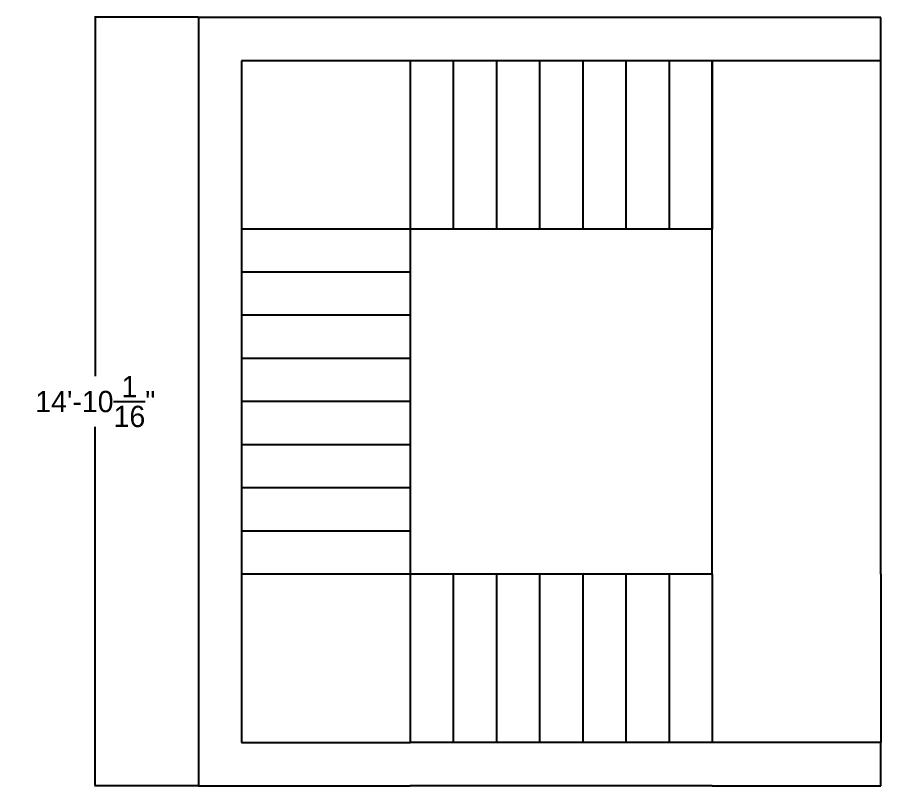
# Model space of a CAD drawing. Header units: inches. Extents: x -1537 to 1518, y -9360 to -5671.
# Drawn here: x 1318 to 1517.9, y -9359.7 to -9181.6 of the extents above; entities that cross this region are included whole.
import ezdxf

# ---------------------------------------------------------------- set-up
doc = ezdxf.new("R2010")
doc.units = ezdxf.units.IN
doc.header["$MEASUREMENT"] = 0
doc.dimstyles.get("Standard").update_dxf_attribs({"dimtxt": 4.93, "dimasz": 0.18, "dimexe": 0.18, "dimexo": 0.0625, "dimgap": 0.09, "dimtad": 0, "dimtih": 1, "dimtoh": 1, "dimdec": 4, "dimzin": 0, "dimdsep": 46, "dimlunit": 4, "dimtxsty": 'Standard', "dimcen": 0.09, "dimclrd": 5, "dimclre": 5, "dimclrt": 5, "dimadec": 0, "dimazin": 0, "dimtfac": 1, "dimtdec": 4, "dimtofl": 0, "dimtmove": 0, "dimatfit": 3, "dimfxl": 1, "dimtfillclr": 5, "dimtolj": 1, "dimtzin": 0, "dimarcsym": 0})

# ---------------------------------------------------------------- blocks, each defined once
blk = doc.blocks.new('*D219')
at = {"color": 5, "lineweight": -2}
for p, q in [((1359.86, -9181.62), (1335.87, -9181.62)), ((1336.05, -9181.8), (1336.05, -9264.8)), ((1336.05, -9359.5), (1336.05, -9276.49)), ((1359.86, -9359.68), (1335.87, -9359.68))]:
    blk.add_line(p, q, dxfattribs=at)
at = {"color": 5}
for points in [[(1336.02, -9181.8), (1336.08, -9181.8), (1336.05, -9181.62)], [(1336.02, -9359.5), (1336.08, -9359.5), (1336.05, -9359.68)]]:
    blk.add_solid(points, dxfattribs=at)
at = {"layer": 'Defpoints', "color": 0}
for p in [(1359.92, -9181.62), (1336.05, -9359.68), (1359.92, -9359.68)]:
    blk.add_point(p, dxfattribs=at)
at = {"color": 5, "insert": (1336.05, -9270.65), "char_height": 4.93, "attachment_point": 5}
blk.add_mtext('\\A1;14\'-10{\\H1.000000x;\\S1/16;}"', dxfattribs=at)

msp = doc.modelspace()

# ---------------------------------------------------------------- linework, layer by layer
for p, q in [((1478.92342, -9181.67777), (1359.92342, -9181.67777)), ((1359.92342, -9181.67777), (1359.92342, -9310.67777)), ((1517.92342, -9181.67777), (1478.92342, -9181.67777)), ((1517.92342, -9191.67777), (1517.92342, -9181.67777)), ((1408.92342, -9191.67777), (1369.92342, -9191.67777)), ((1517.92342, -9191.67777), (1369.92342, -9191.67777)), ((1369.92342, -9191.67777), (1369.92342, -9310.67777)), ((1408.92342, -9191.67777), (1408.92342, -9230.67777)), ((1418.92342, -9191.67777), (1418.92342, -9230.67777)), ((1428.92342, -9191.67777), (1428.92342, -9230.67777)), ((1438.92342, -9191.67777), (1438.92342, -9230.67777)), ((1448.92342, -9191.67777), (1448.92342, -9230.67777)), ((1458.92342, -9191.67777), (1458.92342, -9230.67777)), ((1468.92342, -9191.67777), (1468.92342, -9230.67777)), ((1478.92342, -9191.67777), (1478.92342, -9230.67777)), ((1478.92342, -9310.67777), (1478.92342, -9191.67777)), ((1517.92342, -9310.67777), (1517.92342, -9191.67777)), ((1408.92342, -9230.67777), (1369.92342, -9230.67777)), ((1478.92342, -9230.67777), (1408.92342, -9230.67777)), ((1408.92342, -9230.67777), (1408.92342, -9310.67777)), ((1408.92342, -9240.67777), (1369.92342, -9240.67777)), ((1408.92342, -9250.67777), (1369.92342, -9250.67777)), ((1408.92342, -9260.67777), (1369.92342, -9260.67777)), ((1408.92342, -9270.67777), (1369.92342, -9270.67777)), ((1408.92342, -9280.67777), (1369.92342, -9280.67777)), ((1408.92342, -9290.67777), (1369.92342, -9290.67777)), ((1408.92342, -9300.67777), (1369.92342, -9300.67777)), ((1359.92342, -9310.67777), (1359.92342, -9359.67777)), ((1369.92342, -9310.67777), (1369.92342, -9349.67777)), ((1408.92342, -9310.67777), (1369.92342, -9310.67777)), ((1408.92342, -9310.67777), (1408.92342, -9349.67777)), ((1478.92342, -9310.67777), (1408.92342, -9310.67777)), ((1418.92342, -9310.67777), (1418.92342, -9349.67777)), ((1428.92342, -9310.67777), (1428.92342, -9349.67777)), ((1438.92342, -9310.67777), (1438.92342, -9349.67777)), ((1448.92342, -9310.67777), (1448.92342, -9349.67777)), ((1458.92342, -9310.67777), (1458.92342, -9349.67777)), ((1468.92342, -9310.67777), (1468.92342, -9349.67777)), ((1478.92342, -9310.67777), (1478.92342, -9349.67777)), ((1517.92342, -9310.67777), (1517.92342, -9349.67777)), ((1369.92342, -9349.67777), (1408.92342, -9349.67777)), ((1517.92342, -9349.67777), (1408.92342, -9349.67777)), ((1517.92342, -9359.67777), (1517.92342, -9349.67777)), ((1359.92342, -9359.67777), (1408.92342, -9359.67777)), ((1478.92342, -9359.67777), (1408.92342, -9359.67777)), ((1478.92342, -9359.67777), (1517.92342, -9359.67777))]:
    msp.add_line(p, q)

# ---------------------------------------------------------------- dimensions: what is measured, and where the dimension line sits
dim = msp.add_linear_dim(base=(1336.05221, -9359.67777), p1=(1359.92342, -9181.61527), p2=(1359.92342, -9359.67777), angle=90, dimstyle='Standard')
dim.commit()
dim.dimension.update_dxf_attribs({"geometry": '*D219', "text_midpoint": (1336.05221, -9270.64652)})

doc.saveas('drawing.dxf')
